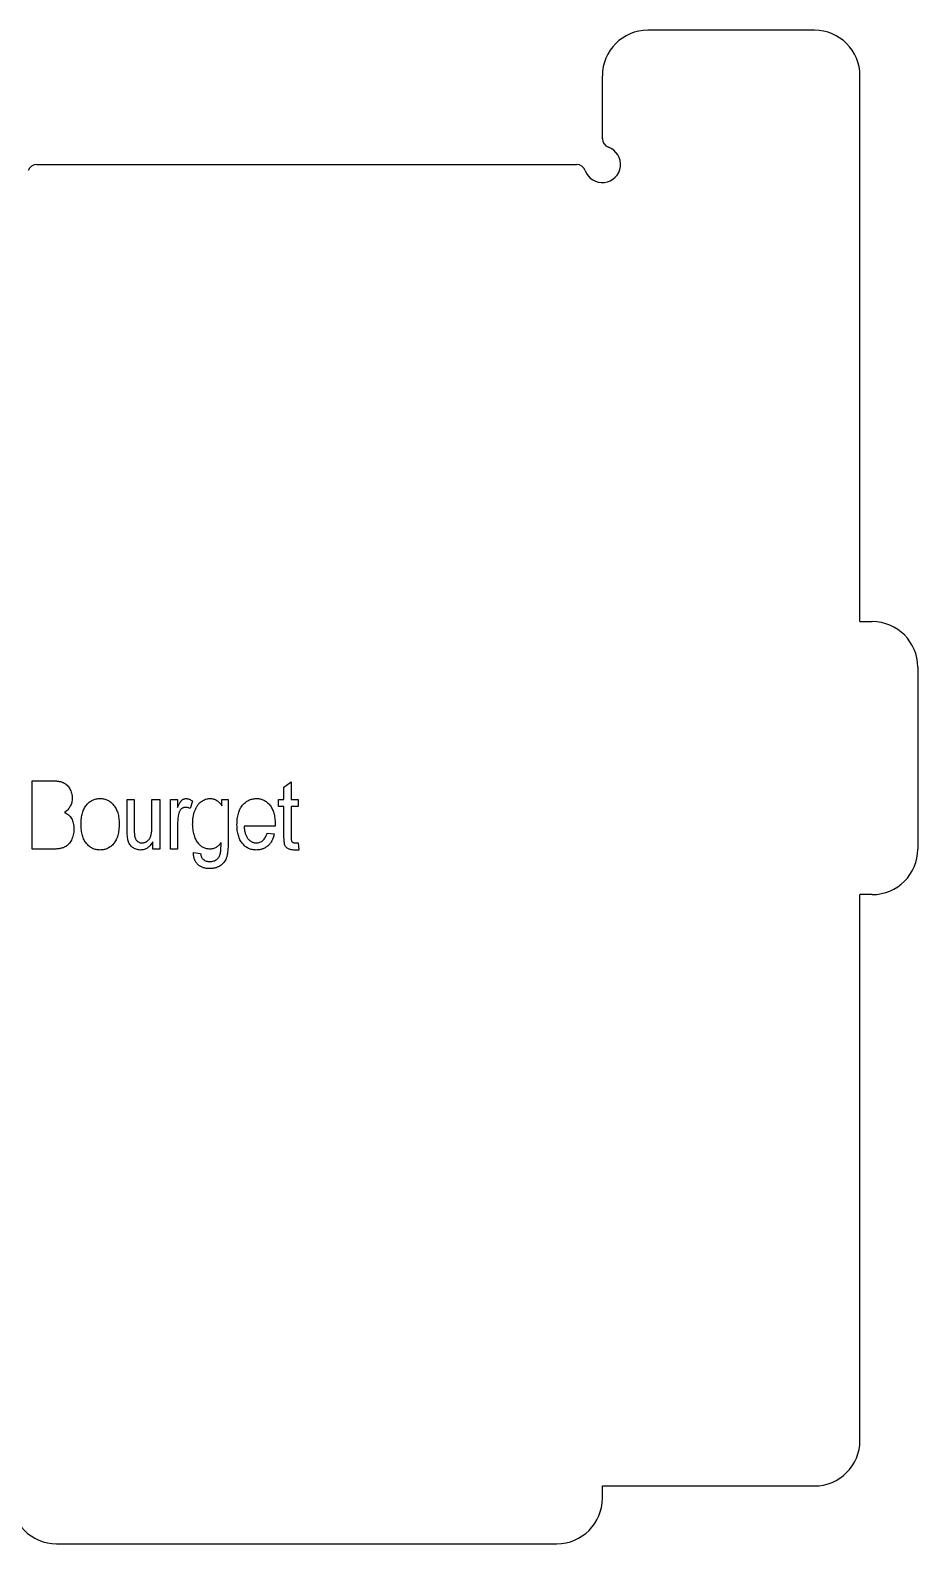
# Model space of a CAD drawing. Header units: millimetres. Extents: x -188 to 188, y -101 to 80.
# Drawn here: x 90.4 to 188, y -86.3 to 80 of the extents above; entities that cross this region are included whole.
import ezdxf

# ---------------------------------------------------------------- set-up
doc = ezdxf.new("R2010")
doc.units = ezdxf.units.MM

msp = doc.modelspace()

# ---------------------------------------------------------------- linework, layer by layer
at = {"color": 7, "linetype": 'Continuous', "lineweight": 25}
for p, q in [((176.66, 80), (158.34, 80)), ((153.34, 68.08), (153.34, 75)), ((181.66, 15), (181.66, 75)), ((91.17, 65.25), (150.51, 65.25)), ((181.66, 15), (183.01, 15)), ((188.01, 10), (188.01, -10)), ((90.67, -10), (90.67, -2.5)), ((90.67, -2.5), (93, -2.5)), ((118.34, -3.18), (119.12, -2.6)), ((118.34, -4.55), (118.34, -3.18)), ((119.12, -2.6), (119.12, -4.55)), ((101.1, -7.91), (101.1, -4.55)), ((101.1, -4.55), (101.88, -4.55)), ((101.88, -4.55), (101.88, -7.56)), ((103.82, -7.46), (103.82, -4.55)), ((103.82, -4.55), (104.7, -4.55)), ((104.7, -4.55), (104.7, -10)), ((105.87, -10), (105.87, -4.55)), ((105.87, -4.55), (106.65, -4.55)), ((106.65, -4.55), (106.65, -5.42)), ((108.3, -4.74), (108.01, -5.52)), ((111.52, -5.24), (111.52, -4.55)), ((111.52, -4.55), (112.2, -4.55)), ((112.2, -4.55), (112.2, -9.22)), ((117.75, -5.32), (117.75, -4.55)), ((117.75, -4.55), (118.34, -4.55)), ((119.12, -4.55), (119.89, -4.55)), ((119.89, -4.55), (119.89, -5.32)), ((118.34, -5.32), (117.75, -5.32)), ((118.34, -8.44), (118.34, -5.32)), ((119.89, -5.32), (119.12, -5.32)), ((119.12, -5.32), (119.12, -8.55)), ((106.65, -7.17), (106.65, -10)), ((117.36, -7.47), (113.95, -7.47)), ((116.49, -8.25), (117.26, -8.34)), ((117.37, -7.23), (117.36, -7.47)), ((103.92, -10), (103.92, -9.19)), ((119.56, -9.32), (119.89, -9.32)), ((119.89, -9.32), (119.99, -10.1)), ((92.98, -10), (90.67, -10)), ((104.7, -10), (103.92, -10)), ((106.65, -10), (105.87, -10)), ((108.4, -10.39), (109.18, -10.49)), ((119.99, -10.1), (119.42, -10.1)), ((181.66, -75), (181.66, -15)), ((183.01, -15), (181.66, -15)), ((153.34, -81.35), (153.34, -80)), ((153.34, -80), (176.66, -80)), ((93.34, -86.35), (148.34, -86.35))]:
    msp.add_line(p, q, dxfattribs=at)
for centre, radius, start, end in [((158.34, 75), 5, 90, 180), ((176.66, 75), 5, 0, 90), ((153.34, 65.25), 2, 199.4712, 70.5288), ((154.34, 68.08), 1, 180, 250.5288), ((91.17, 64.25), 1, 90, 160.5288), ((150.51, 64.25), 1, 19.4712, 90), ((183.01, 10), 5, 0, 90), ((183.01, -10), 5, 270, 0), ((176.66, -75), 5, 270, 0), ((93.34, -81.35), 5, 180, 270), ((148.34, -81.35), 5, 270, 0)]:
    msp.add_arc(centre, radius, start, end, dxfattribs=at)
for points, knots in [([(93, -2.5), (93.06, -2.5), (93.17, -2.5), (93.33, -2.51), (93.49, -2.53), (93.63, -2.55), (93.77, -2.58), (93.89, -2.62), (94.01, -2.66), (94.15, -2.73), (94.32, -2.83), (94.5, -2.99), (94.66, -3.17), (94.8, -3.38), (94.91, -3.61), (95, -3.86), (95.05, -4.12), (95.05, -4.3), (95.06, -4.39)], [0, 0, 0, 0, 0.05442, 0.106052, 0.154973, 0.201284, 0.245208, 0.286348, 0.325968, 0.363668, 0.436758, 0.511236, 0.587699, 0.668229, 0.750489, 0.832258, 0.914607, 1, 1, 1, 1]), ([(95.06, -4.39), (95.05, -4.47), (95.05, -4.63), (95.01, -4.87), (94.94, -5.09), (94.84, -5.3), (94.72, -5.5), (94.58, -5.67), (94.41, -5.83), (94.28, -5.91), (94.22, -5.96)], [0, 0, 0, 0, 0.133379, 0.261925, 0.386749, 0.511436, 0.633636, 0.754358, 0.875769, 1, 1, 1, 1]), ([(96.03, -7.27), (96.03, -7.16), (96.04, -6.94), (96.06, -6.62), (96.11, -6.32), (96.17, -6.05), (96.26, -5.79), (96.36, -5.56), (96.48, -5.35), (96.62, -5.16), (96.77, -4.99), (96.94, -4.85), (97.11, -4.72), (97.29, -4.62), (97.49, -4.54), (97.69, -4.49), (97.91, -4.45), (98.05, -4.45), (98.13, -4.45)], [0, 0, 0, 0, 0.085788, 0.16646, 0.242011, 0.313466, 0.380716, 0.444949, 0.506099, 0.565248, 0.622677, 0.677703, 0.73126, 0.783927, 0.836201, 0.88929, 0.943789, 1, 1, 1, 1]), ([(98.13, -4.45), (98.2, -4.45), (98.34, -4.45), (98.55, -4.49), (98.75, -4.54), (98.95, -4.62), (99.13, -4.72), (99.3, -4.85), (99.47, -4.99), (99.62, -5.16), (99.77, -5.35), (99.89, -5.56), (99.99, -5.78), (100.07, -6.03), (100.14, -6.3), (100.19, -6.59), (100.22, -6.9), (100.22, -7.11), (100.22, -7.22)], [0, 0, 0, 0, 0.0562995, 0.1104844, 0.1640181, 0.2170998, 0.2702389, 0.3246247, 0.3805014, 0.4390827, 0.4992994, 0.5612524, 0.625211, 0.6923896, 0.7627612, 0.8371679, 0.9163986, 1, 1, 1, 1]), ([(106.65, -5.42), (106.67, -5.37), (106.71, -5.28), (106.77, -5.15), (106.82, -5.04), (106.88, -4.93), (106.94, -4.84), (106.99, -4.76), (107.05, -4.7), (107.12, -4.62), (107.21, -4.55), (107.32, -4.49), (107.44, -4.46), (107.53, -4.45), (107.57, -4.45)], [0, 0, 0, 0, 0.107464, 0.207128, 0.29815, 0.381595, 0.457107, 0.523978, 0.584878, 0.637149, 0.732511, 0.823565, 0.910677, 1, 1, 1, 1]), ([(107.57, -4.45), (107.63, -4.45), (107.75, -4.46), (107.94, -4.52), (108.13, -4.61), (108.24, -4.7), (108.3, -4.74)], [0, 0, 0, 0, 0.226109, 0.462956, 0.719978, 1, 1, 1, 1]), ([(108.3, -7.24), (108.31, -7.1), (108.31, -6.83), (108.36, -6.43), (108.44, -6.06), (108.54, -5.77), (108.63, -5.56), (108.71, -5.41), (108.79, -5.28), (108.87, -5.15), (108.96, -5.03), (109.06, -4.93), (109.16, -4.84), (109.3, -4.73), (109.48, -4.62), (109.72, -4.52), (109.97, -4.46), (110.14, -4.45), (110.23, -4.45)], [0, 0, 0, 0, 0.111723, 0.216967, 0.316536, 0.411523, 0.457028, 0.500668, 0.54206, 0.582044, 0.620363, 0.657316, 0.693405, 0.72859, 0.797045, 0.864014, 0.931134, 1, 1, 1, 1]), ([(110.23, -4.45), (110.29, -4.45), (110.42, -4.45), (110.61, -4.49), (110.78, -4.56), (110.95, -4.64), (111.11, -4.76), (111.26, -4.9), (111.4, -5.06), (111.48, -5.18), (111.52, -5.24)], [0, 0, 0, 0, 0.121205, 0.239819, 0.356123, 0.474207, 0.595404, 0.723139, 0.857256, 1, 1, 1, 1]), ([(113.17, -7.32), (113.18, -7.21), (113.18, -6.98), (113.21, -6.67), (113.25, -6.37), (113.32, -6.09), (113.4, -5.83), (113.51, -5.59), (113.63, -5.38), (113.77, -5.18), (113.93, -5.01), (114.1, -4.86), (114.27, -4.73), (114.46, -4.63), (114.66, -4.55), (114.86, -4.49), (115.08, -4.46), (115.23, -4.45), (115.3, -4.45)], [0, 0, 0, 0, 0.084514, 0.164397, 0.239575, 0.310424, 0.377514, 0.441638, 0.503055, 0.562996, 0.620921, 0.676452, 0.730182, 0.783428, 0.835913, 0.88941, 0.943848, 1, 1, 1, 1]), ([(115.3, -4.45), (115.38, -4.45), (115.52, -4.45), (115.73, -4.49), (115.93, -4.54), (116.12, -4.62), (116.3, -4.72), (116.47, -4.85), (116.63, -4.99), (116.78, -5.16), (116.92, -5.35), (117.04, -5.56), (117.14, -5.79), (117.22, -6.04), (117.29, -6.31), (117.34, -6.6), (117.36, -6.91), (117.37, -7.12), (117.37, -7.23)], [0, 0, 0, 0, 0.05571, 0.1096942, 0.1626575, 0.2151959, 0.2681752, 0.3220198, 0.377796, 0.4360484, 0.496318, 0.558287, 0.6225024, 0.6899117, 0.7608135, 0.8358625, 0.9157198, 1, 1, 1, 1]), ([(94.22, -5.96), (94.3, -5.99), (94.45, -6.07), (94.65, -6.22), (94.83, -6.41), (94.98, -6.63), (95.11, -6.88), (95.19, -7.16), (95.24, -7.47), (95.25, -7.69), (95.25, -7.8)], [0, 0, 0, 0, 0.113496, 0.225999, 0.339269, 0.458403, 0.582829, 0.712887, 0.851211, 1, 1, 1, 1]), ([(106.79, -6.06), (106.76, -6.15), (106.72, -6.33), (106.68, -6.6), (106.65, -6.88), (106.65, -7.08), (106.65, -7.17)], [0, 0, 0, 0, 0.242734, 0.489053, 0.741607, 1, 1, 1, 1]), ([(107.48, -5.42), (107.45, -5.42), (107.37, -5.43), (107.26, -5.46), (107.15, -5.51), (107.05, -5.59), (106.96, -5.68), (106.89, -5.79), (106.83, -5.92), (106.8, -6.01), (106.79, -6.06)], [0, 0, 0, 0, 0.112848, 0.223771, 0.33901, 0.460958, 0.585978, 0.716454, 0.853137, 1, 1, 1, 1]), ([(108.01, -5.52), (107.97, -5.5), (107.88, -5.48), (107.75, -5.44), (107.61, -5.43), (107.53, -5.42), (107.48, -5.42)], [0, 0, 0, 0, 0.263191, 0.515011, 0.759958, 1, 1, 1, 1]), ([(95.25, -7.8), (95.25, -7.91), (95.24, -8.13), (95.19, -8.44), (95.1, -8.74), (94.98, -9.01), (94.84, -9.25), (94.66, -9.46), (94.47, -9.63), (94.28, -9.75), (94.12, -9.82), (93.99, -9.87), (93.85, -9.91), (93.7, -9.94), (93.53, -9.97), (93.36, -9.99), (93.17, -10), (93.05, -10), (92.98, -10)], [0, 0, 0, 0, 0.092717, 0.180183, 0.264484, 0.346455, 0.425071, 0.499228, 0.571412, 0.642309, 0.678851, 0.717474, 0.75812, 0.800807, 0.846825, 0.895075, 0.946116, 1, 1, 1, 1]), ([(98.13, -10.1), (98.05, -10.1), (97.91, -10.09), (97.7, -10.06), (97.49, -10), (97.3, -9.92), (97.12, -9.82), (96.94, -9.7), (96.78, -9.55), (96.62, -9.38), (96.48, -9.19), (96.36, -8.98), (96.26, -8.75), (96.18, -8.49), (96.11, -8.22), (96.07, -7.92), (96.04, -7.6), (96.03, -7.39), (96.03, -7.27)], [0, 0, 0, 0, 0.055517, 0.109709, 0.162498, 0.214987, 0.267724, 0.321039, 0.376682, 0.434188, 0.493645, 0.555402, 0.619368, 0.687195, 0.758459, 0.834052, 0.914482, 1, 1, 1, 1]), ([(100.22, -7.22), (100.22, -7.33), (100.21, -7.56), (100.19, -7.89), (100.14, -8.2), (100.08, -8.48), (99.99, -8.74), (99.89, -8.98), (99.77, -9.19), (99.63, -9.39), (99.48, -9.55), (99.32, -9.7), (99.14, -9.82), (98.96, -9.92), (98.77, -10), (98.56, -10.06), (98.35, -10.09), (98.2, -10.1), (98.13, -10.1)], [0, 0, 0, 0, 0.088003, 0.170193, 0.247313, 0.319619, 0.387372, 0.451254, 0.51221, 0.57084, 0.627211, 0.68147, 0.73428, 0.786212, 0.838108, 0.890456, 0.944195, 1, 1, 1, 1]), ([(102.56, -10.1), (102.48, -10.09), (102.32, -10.09), (102.09, -10.03), (101.88, -9.94), (101.69, -9.82), (101.53, -9.67), (101.39, -9.5), (101.28, -9.3), (101.21, -9.09), (101.16, -8.85), (101.12, -8.57), (101.1, -8.25), (101.1, -8.03), (101.1, -7.91)], [0, 0, 0, 0, 0.08132, 0.158893, 0.233828, 0.30932, 0.383918, 0.456423, 0.528344, 0.60161, 0.68264, 0.775682, 0.881375, 1, 1, 1, 1]), ([(101.88, -7.56), (101.88, -7.63), (101.88, -7.76), (101.88, -7.94), (101.88, -8.11), (101.89, -8.26), (101.9, -8.39), (101.92, -8.51), (101.93, -8.61), (101.96, -8.71), (102, -8.82), (102.06, -8.95), (102.14, -9.06), (102.24, -9.15), (102.35, -9.22), (102.47, -9.28), (102.59, -9.31), (102.68, -9.32), (102.72, -9.32)], [0, 0, 0, 0, 0.091359, 0.175113, 0.251293, 0.319245, 0.378962, 0.431928, 0.476759, 0.513694, 0.57892, 0.641169, 0.702077, 0.763267, 0.823543, 0.882371, 0.940283, 1, 1, 1, 1]), ([(103.55, -8.87), (103.57, -8.84), (103.62, -8.76), (103.67, -8.64), (103.72, -8.49), (103.76, -8.32), (103.79, -8.14), (103.81, -7.93), (103.82, -7.7), (103.82, -7.55), (103.82, -7.46)], [0, 0, 0, 0, 0.085387, 0.18044, 0.28596, 0.403171, 0.532484, 0.67549, 0.830521, 1, 1, 1, 1]), ([(108.9, -9.33), (108.85, -9.26), (108.75, -9.13), (108.63, -8.9), (108.53, -8.67), (108.45, -8.41), (108.38, -8.14), (108.34, -7.86), (108.31, -7.56), (108.31, -7.35), (108.3, -7.24)], [0, 0, 0, 0, 0.111659, 0.225063, 0.341653, 0.462394, 0.587488, 0.718364, 0.855637, 1, 1, 1, 1]), ([(115.3, -10.1), (115.22, -10.1), (115.07, -10.09), (114.85, -10.06), (114.64, -10), (114.44, -9.92), (114.25, -9.82), (114.07, -9.7), (113.91, -9.55), (113.76, -9.38), (113.62, -9.19), (113.5, -8.98), (113.4, -8.75), (113.32, -8.5), (113.25, -8.24), (113.21, -7.95), (113.18, -7.64), (113.18, -7.43), (113.17, -7.32)], [0, 0, 0, 0, 0.058734, 0.115345, 0.170494, 0.224181, 0.278063, 0.332137, 0.387914, 0.445297, 0.504439, 0.565292, 0.628705, 0.694986, 0.764829, 0.838697, 0.916978, 1, 1, 1, 1]), ([(113.95, -7.47), (113.96, -7.54), (113.97, -7.69), (114, -7.89), (114.03, -8.09), (114.08, -8.27), (114.14, -8.44), (114.21, -8.59), (114.28, -8.73), (114.37, -8.85), (114.47, -8.96), (114.58, -9.06), (114.68, -9.14), (114.8, -9.2), (114.92, -9.26), (115.04, -9.29), (115.17, -9.31), (115.26, -9.32), (115.3, -9.32)], [0, 0, 0, 0, 0.0876154, 0.1703022, 0.2482334, 0.3213962, 0.390473, 0.4560938, 0.5188127, 0.5787792, 0.6364257, 0.6914924, 0.7441559, 0.7953715, 0.8457411, 0.8962952, 0.947255, 1, 1, 1, 1]), ([(115.3, -9.32), (115.37, -9.32), (115.5, -9.31), (115.7, -9.26), (115.87, -9.17), (116.03, -9.05), (116.17, -8.9), (116.29, -8.71), (116.4, -8.49), (116.46, -8.33), (116.49, -8.25)], [0, 0, 0, 0, 0.118665, 0.231916, 0.342835, 0.456337, 0.575618, 0.704131, 0.845043, 1, 1, 1, 1]), ([(103.92, -9.19), (103.88, -9.26), (103.8, -9.4), (103.65, -9.59), (103.5, -9.74), (103.34, -9.87), (103.16, -9.97), (102.97, -10.05), (102.77, -10.09), (102.63, -10.09), (102.56, -10.1)], [0, 0, 0, 0, 0.145351, 0.280358, 0.407344, 0.528382, 0.645242, 0.760901, 0.878542, 1, 1, 1, 1]), ([(102.72, -9.32), (102.76, -9.32), (102.84, -9.31), (102.96, -9.29), (103.08, -9.26), (103.18, -9.21), (103.28, -9.15), (103.38, -9.07), (103.47, -8.98), (103.52, -8.91), (103.55, -8.87)], [0, 0, 0, 0, 0.126467, 0.248159, 0.367432, 0.487375, 0.608457, 0.733563, 0.862493, 1, 1, 1, 1]), ([(110.2, -10), (110.14, -10), (110.01, -9.99), (109.83, -9.96), (109.65, -9.91), (109.48, -9.83), (109.32, -9.74), (109.17, -9.62), (109.03, -9.48), (108.94, -9.38), (108.9, -9.33)], [0, 0, 0, 0, 0.125872, 0.248366, 0.368938, 0.48905, 0.609819, 0.734308, 0.864113, 1, 1, 1, 1]), ([(112.2, -9.22), (112.2, -9.32), (112.2, -9.51), (112.19, -9.79), (112.17, -10.04), (112.15, -10.28), (112.12, -10.49), (112.09, -10.68), (112.05, -10.85), (111.98, -11.04), (111.88, -11.25), (111.73, -11.47), (111.54, -11.67), (111.36, -11.81), (111.2, -11.91), (111.07, -11.97), (110.94, -12.02), (110.8, -12.07), (110.66, -12.1), (110.51, -12.12), (110.35, -12.14), (110.25, -12.14), (110.19, -12.14)], [0, 0, 0, 0, 0.073903, 0.142241, 0.205078, 0.262456, 0.314817, 0.361887, 0.40389, 0.441304, 0.509422, 0.575778, 0.642046, 0.70961, 0.743919, 0.778136, 0.813136, 0.848315, 0.884796, 0.921798, 0.960422, 1, 1, 1, 1]), ([(111.42, -9.27), (111.38, -9.33), (111.3, -9.44), (111.17, -9.59), (111.03, -9.71), (110.88, -9.82), (110.72, -9.9), (110.56, -9.96), (110.38, -9.99), (110.26, -10), (110.2, -10)], [0, 0, 0, 0, 0.141924, 0.2759252, 0.4026658, 0.524492, 0.6422346, 0.7599772, 0.8783693, 1, 1, 1, 1]), ([(111.36, -10.44), (111.36, -10.42), (111.37, -10.36), (111.39, -10.26), (111.4, -10.14), (111.4, -10.01), (111.41, -9.85), (111.42, -9.67), (111.42, -9.48), (111.42, -9.34), (111.42, -9.27)], [0, 0, 0, 0, 0.068568, 0.153538, 0.253655, 0.370454, 0.503984, 0.652946, 0.818712, 1, 1, 1, 1]), ([(117.26, -8.34), (117.25, -8.41), (117.22, -8.55), (117.15, -8.75), (117.08, -8.93), (116.99, -9.11), (116.9, -9.26), (116.8, -9.41), (116.69, -9.54), (116.56, -9.66), (116.43, -9.76), (116.29, -9.85), (116.14, -9.93), (115.99, -9.99), (115.83, -10.04), (115.66, -10.07), (115.48, -10.09), (115.36, -10.1), (115.3, -10.1)], [0, 0, 0, 0, 0.075174, 0.14731, 0.216045, 0.281929, 0.345137, 0.40652, 0.466426, 0.525438, 0.583328, 0.640593, 0.698215, 0.755575, 0.814041, 0.873896, 0.936055, 1, 1, 1, 1]), ([(119.42, -10.1), (119.35, -10.1), (119.23, -10.09), (119.06, -10.06), (118.9, -10.02), (118.77, -9.95), (118.65, -9.86), (118.56, -9.76), (118.48, -9.64), (118.43, -9.54), (118.4, -9.44), (118.39, -9.34), (118.37, -9.23), (118.36, -9.11), (118.35, -8.96), (118.34, -8.8), (118.34, -8.63), (118.34, -8.5), (118.34, -8.44)], [0, 0, 0, 0, 0.082978, 0.158466, 0.227964, 0.292396, 0.353441, 0.412531, 0.471462, 0.531841, 0.565997, 0.606892, 0.654804, 0.709656, 0.771661, 0.840124, 0.916455, 1, 1, 1, 1]), ([(119.12, -8.55), (119.12, -8.62), (119.12, -8.75), (119.13, -8.91), (119.15, -9.04), (119.17, -9.1), (119.18, -9.13)], [0, 0, 0, 0, 0.349051, 0.631075, 0.845143, 1, 1, 1, 1]), ([(119.18, -9.13), (119.2, -9.16), (119.24, -9.22), (119.33, -9.28), (119.44, -9.31), (119.51, -9.32), (119.56, -9.32)], [0, 0, 0, 0, 0.23382, 0.463567, 0.713334, 1, 1, 1, 1]), ([(110.19, -12.14), (110.12, -12.14), (109.99, -12.14), (109.79, -12.12), (109.6, -12.08), (109.42, -12.03), (109.26, -11.97), (109.11, -11.88), (108.98, -11.79), (108.85, -11.68), (108.74, -11.56), (108.65, -11.42), (108.57, -11.28), (108.5, -11.12), (108.45, -10.96), (108.42, -10.78), (108.4, -10.59), (108.4, -10.46), (108.4, -10.39)], [0, 0, 0, 0, 0.0740234, 0.1436093, 0.2103042, 0.2734656, 0.3343436, 0.3931702, 0.4513334, 0.5086579, 0.5659379, 0.6232277, 0.6808651, 0.7395712, 0.800029, 0.8633875, 0.9297417, 1, 1, 1, 1]), ([(109.18, -10.49), (109.19, -10.56), (109.21, -10.69), (109.27, -10.87), (109.36, -11.03), (109.48, -11.15), (109.62, -11.25), (109.79, -11.32), (109.98, -11.36), (110.11, -11.36), (110.18, -11.36)], [0, 0, 0, 0, 0.141291, 0.268933, 0.386172, 0.498275, 0.610788, 0.729002, 0.857674, 1, 1, 1, 1]), ([(110.18, -11.36), (110.26, -11.36), (110.41, -11.36), (110.62, -11.31), (110.8, -11.24), (110.96, -11.14), (111.1, -11.01), (111.21, -10.84), (111.3, -10.66), (111.34, -10.52), (111.36, -10.44)], [0, 0, 0, 0, 0.14184, 0.271131, 0.391476, 0.505384, 0.619307, 0.737621, 0.863008, 1, 1, 1, 1])]:
    msp.add_open_spline(points, degree=3, knots=knots, dxfattribs=at)

doc.saveas('drawing.dxf')
